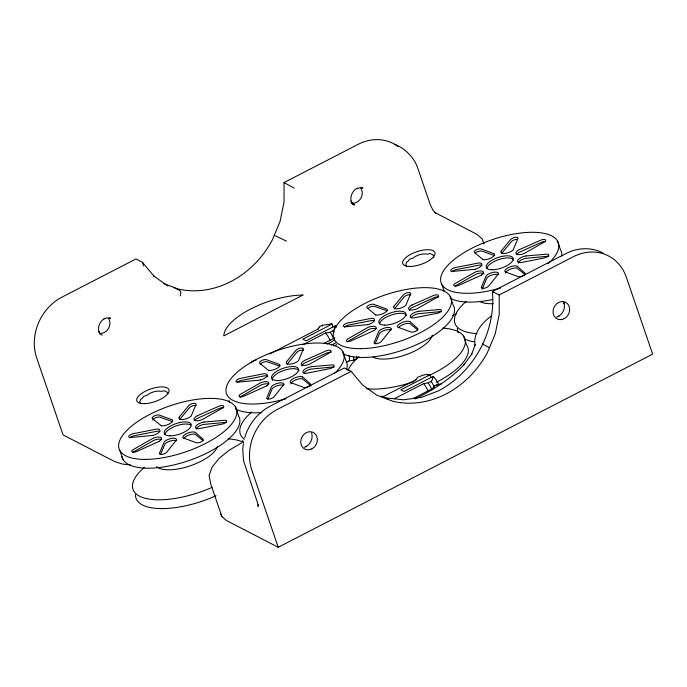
<?xml version="1.0" encoding="UTF-8"?>
<svg xmlns="http://www.w3.org/2000/svg" width="687" height="687" viewBox="0 0 687 687"><rect width="100%" height="100%" fill="white"/><g stroke="black" fill="none" stroke-linecap="round" stroke-linejoin="round"><path stroke-width="1.03" d="M398.065 146.52A46.579 40.104 -62.7 0 0 358.047 144.39L284.023 182.579L284.023 202.047L280.021 221.558L272.232 240.141A90.383 77.82 -62.7 0 1 177.735 288.892L163.48 283.482M386.025 397.893L403.621 399.791L421.646 397.301L438.838 390.697C474.159 371.83 495.954 331.383 492.407 291.511L499.217 294.972L499.217 314.44L495.215 333.951L487.427 352.534A90.383 77.82 -62.7 0 1 392.93 401.285L376.665 395.111L362.513 384.96L351.186 371.341L344.273 367.983L270 406.257C257.694 412.707 248.582 424.463 244.684 437.722M302.933 344.702L325.672 332.972L330.164 332.259L333.101 330.748C335.153 329.897 334.32 323.371 336.544 327.158M394.295 398.769L423.664 383.612L428.156 382.899L431.093 381.379C433.145 380.538 432.312 374.011 434.536 377.798A11.645 3.77 62.7 0 1 438.306 383.569M243.37 443.527L242.734 449.367L243.576 460.797L257.642 503.133L258.072 506.491L258.604 504.421L258.355 504.893M335.084 327.175L335.256 325.793L306.016 340.812L302.864 339.18L332.044 324.135L333.049 327.064M433.076 377.807L433.248 376.433M251.725 362.556L251.889 361.577L256.586 359.748M319.292 327.699L319.446 326.729L322.392 325.209L332.044 324.135L329.313 324.187M322.229 326.188L322.392 325.209M346.257 362.392L349.099 360.924L353.59 360.211L353.753 359.241A16.308 5.273 62.7 0 0 353.642 357.068M353.59 360.211L356.527 358.7L356.69 357.721A16.308 5.273 62.7 0 0 356.665 356.321M434.115 387.039L434.278 386.06L437.215 384.548L441.569 383.853M437.052 385.527L437.215 384.548M287.14 364.23L296.741 352.362A4.053 1.589 -18.9 0 1 303.422 350.215M394.458 308.867L404.059 296.999A4.053 1.589 -18.9 0 1 410.74 294.852M475.181 344.565L471.497 354.801L471.892 353.848L463.957 364.849L464.558 364.153C450.552 378.855 433.291 390.036 415.137 398.915M160.578 454.373L165.026 443.836A6.93 2.722 -18.9 0 1 176.482 440.728M267.887 399.01L272.335 388.473A6.93 2.722 -18.9 0 1 283.8 385.364M375.205 343.646L379.653 333.109A6.93 2.722 -18.9 0 1 391.118 330M482.145 289.253L486.971 277.746A6.93 2.722 -18.9 0 1 498.427 274.637M317.849 329.417L319.446 326.729M415.841 380.057L417.447 377.361C421.019 376.055 430.363 371.281 431.041 377.704M432.673 388.756L434.278 386.06M349.099 360.924L349.322 360.555A13.972 4.526 62.7 0 0 349.219 355.823M250.961 362.942L251.889 361.577M356.527 358.7L357.463 357.334M179.942 419.242L189.423 407.726A4.053 1.589 -18.9 0 1 196.104 405.579M501.896 253.151L511.368 241.635A4.053 1.589 -18.9 0 1 517.38 239.359M491.677 315.805C482.283 322.512 472.785 333.247 475.078 345.655M241.687 442.806L229.029 450.337L219.153 458.349L212.077 467.074L209.106 475.567L210.823 484.232L221.918 516.658L226.452 520.514L278.244 547.281L652.65 354.123L626.286 277.11A46.579 40.104 -62.7 0 0 573.241 256.783L499.217 294.972M269.742 353.977L318.064 329.047M323.534 343.612L334.904 337.746M327.227 343.998L334.758 340.117M331.323 345.149L336.029 342.719M333.976 346.076L336.828 344.608M351.186 371.341L277.162 409.529A46.579 40.104 -62.7 0 0 251.871 470.269L278.244 547.281M382.891 396.794L416.056 379.679M427.305 374.827L430.036 374.767L400.856 389.821L404.016 391.453L433.188 376.399M412.999 398.649L432.896 388.378M331.28 324.436L331.984 324.101M429.272 375.076L429.976 374.741M556.728 317.05L558.917 316.26L558.188 316.552C562.979 313.993 565.599 307.974 563.924 302.761L564.156 303.688L563.134 301.662M304.418 447.22L306.617 446.421L305.878 446.713C310.67 444.154 313.289 438.143 311.623 432.922M361.705 187.8L362.916 188.066L360.787 187.603L356.347 188.564L357.085 188.272C352.294 190.831 349.666 196.843 351.34 202.064L351.117 201.128L353.633 204.76L352.732 203.945L354.552 204.975L351.186 203.24M109.396 317.961L110.607 318.227L106.236 317.935L104.038 318.725L104.776 318.433C99.984 321.001 97.365 327.012 99.031 332.225L98.808 331.297L99.83 333.324M483.193 344.221L482.592 344.084L489.453 347.699M387.193 310.79L374.57 306.436A4.053 1.589 -18.9 0 0 367.888 308.583M279.875 366.154L267.26 361.8A4.053 1.589 -18.9 0 0 263.25 362.264A4.053 1.589 -18.9 0 0 260.261 364.445M286.427 241.103L274.259 235.306M603.426 253.348C591.988 246.848 577.527 247.475 566.045 253.529L492.407 291.511L493.163 292.078M394.544 144.218C405.227 148.607 414.167 157.263 417.816 168.341L430.302 204.812L433.085 210.359L435.661 212.987L434.751 212.472L476.907 234.31L482.162 238.939L484.06 243.979M284.023 182.579L294.234 188.092M173.502 287.286L179.822 290.549A4.654 2.362 -69.2 0 1 180.149 295.934M388.705 399.679L382.384 396.416A4.654 2.362 -69.2 0 0 381.096 396.451M99.718 333.839L102.243 335.144M167.783 285.981L153.63 275.83L154.077 276.234L142.303 262.211L135.983 258.947L61.967 297.136A46.579 40.104 -62.7 0 0 36.677 357.875L63.049 434.888L114.841 461.655L122.303 463.991A64.964 25.488 -18.9 0 0 130.384 464.798M494.855 255.719L481.888 251.073A4.053 1.589 -18.9 0 0 475.206 253.22M172.909 421.809L159.942 417.164A4.053 1.589 -18.9 0 0 155.451 417.825A4.053 1.589 -18.9 0 0 152.9 420.255M524.988 274.585L516.976 268.05A6.93 2.722 -18.9 0 0 509.806 269.381A6.93 2.722 -18.9 0 0 505.538 273.177M417.679 329.949L409.658 323.414A6.93 2.722 -18.9 0 0 398.503 327.725M311.134 386.008L302.34 378.777A6.93 2.722 -18.9 0 0 295.178 380.109A6.93 2.722 -18.9 0 0 290.91 383.904M203.043 440.676L195.031 434.141A6.93 2.722 -18.9 0 0 183.867 438.452M423.664 383.612L424.291 384.419A13.972 4.526 62.7 0 1 428.078 391.058M325.672 332.972L326.299 333.779A13.972 4.526 62.7 0 1 330.086 340.417M431.093 381.379L432.14 382.985A16.299 5.273 62.7 0 1 434.536 387.477M428.156 382.899L429.203 384.497A16.299 5.273 62.7 0 1 431.951 389.761M333.101 330.748L334.148 332.345M330.164 332.259L331.211 333.856A16.308 5.273 62.7 0 1 333.959 339.129M406.215 266.049L405.768 265.182L406.481 262.245L407.975 261.412L409.546 259.248L413.334 257.9C416.957 254.894 422.642 253.263 427.254 254.121L430.345 253.597L433.102 255.023L433.849 257.531M140.277 403.243L139.83 402.376L140.534 399.448L142.037 398.615L143.6 396.442L147.387 395.094C151.011 392.097 156.705 390.456 161.316 391.315L164.408 390.791L167.164 392.217L167.765 393.531M142.802 262.683L143.437 265.895M557.483 240.957L560.489 249.75A61.942 24.303 -18.9 0 1 561.768 256.011M450.165 296.32L453.171 305.114A61.942 24.303 -18.9 0 1 415.369 345.235A61.942 24.303 -18.9 0 1 342.822 353.573M463.527 335.995L466.533 344.797A61.942 24.303 -18.9 0 1 436.314 382.29M441.913 284.641L444.249 291.477M342.847 351.684L345.862 360.477A61.942 24.303 -18.9 0 1 346.574 369.374M235.529 407.048L238.544 415.841A61.942 24.303 -18.9 0 1 189.492 460.376A61.942 24.303 -18.9 0 1 121.831 456.554M119.959 450.732L122.973 459.526M221.918 516.658A64.964 25.488 -18.9 0 1 220.707 514.056M164.992 434.347A14.169 5.556 -18.9 0 1 176.07 425.949A14.169 5.556 -18.9 0 1 190.703 425.03M217.358 446.808A33.105 12.984 -18.9 0 1 189.337 466.129A33.105 12.984 -18.9 0 1 156.619 466.722M196.267 429.212A6.93 2.722 -18.9 0 1 203.086 424.506L225.276 422.393A4.053 1.589 -18.9 0 1 226.126 422.385M161.505 439.525A6.93 2.722 -18.9 0 0 154.163 440.195L134.102 451.591A4.053 1.589 -18.9 0 0 132.814 452.621M223.807 407.795A4.053 1.589 -18.9 0 0 219.316 408.456L196.722 418.675A6.93 2.722 -18.9 0 0 194.919 420.435M159.882 431.573A6.93 2.722 -18.9 0 0 157.538 431.161L133.999 435.781A4.053 1.589 -18.9 0 0 129.809 437.902M212.043 487.366A61.942 24.303 -18.9 0 1 144.133 497.989A61.942 24.303 -18.9 0 1 144.356 467.418M228.187 438.89A61.942 24.303 -18.9 0 1 243.172 442.179M216.027 495.722A61.942 24.303 -18.9 0 1 135.468 494.588M456.34 313.933A64.964 25.488 -18.9 0 1 452.501 315.625M108.46 318.373A9.317 8.021 -62.7 0 1 108.58 328.343A9.317 8.021 -62.7 0 1 100.096 333.418M360.769 188.212A9.317 8.021 -62.7 0 1 360.89 198.182A9.317 8.021 -62.7 0 1 352.405 203.258M486.937 268.248A14.169 5.556 -18.9 0 1 499.775 259.265A14.169 5.556 -18.9 0 1 513.73 260.081M493.275 303.637A33.105 12.984 -18.9 0 1 480.282 301.756M518.213 263.121A6.93 2.722 -18.9 0 1 525.031 258.415L547.23 256.303A4.053 1.589 -18.9 0 1 548.758 256.423M484.069 273.958A6.93 2.722 -18.9 0 0 476.108 274.104L456.056 285.5A4.053 1.589 -18.9 0 0 455.309 286.007M545.074 241.575A4.053 1.589 -18.9 0 0 541.262 242.365L518.676 252.584A6.93 2.722 -18.9 0 0 516.873 254.345M481.827 265.474A6.93 2.722 -18.9 0 0 479.483 265.07L455.945 269.69A4.053 1.589 -18.9 0 0 451.754 271.812M476.924 333.616A61.942 24.303 -18.9 0 1 466.301 301.327M492.691 299.532A61.942 24.303 -18.9 0 1 450.14 298.21M500.711 287.965A61.942 24.303 -18.9 0 1 441.672 274.414A61.942 24.303 -18.9 0 1 522.953 232.773A61.942 24.303 -18.9 0 1 547.994 263.739M474.193 341.825A61.942 24.303 -18.9 0 1 464.953 339.129M458.186 332.706A61.942 24.303 -18.9 0 1 457.413 328.498M379.619 323.62A14.169 5.556 -18.9 0 1 392.466 314.629A14.169 5.556 -18.9 0 1 406.412 315.453M432.26 335.11A33.105 12.984 -18.9 0 1 407.039 354.329A33.105 12.984 -18.9 0 1 372.964 357.12M411.178 317.669A6.93 2.722 -18.9 0 1 417.722 313.779L439.912 311.666A4.053 1.589 -18.9 0 1 441.44 311.786M376.141 328.798A6.93 2.722 -18.9 0 0 368.79 329.468L348.738 340.864A4.053 1.589 -18.9 0 0 347.442 341.894M438.435 297.067A4.053 1.589 -18.9 0 0 433.944 297.729L411.358 307.948A6.93 2.722 -18.9 0 0 409.28 310.524M374.518 320.838A6.93 2.722 -18.9 0 0 372.165 320.434L348.635 325.054A4.053 1.589 -18.9 0 0 344.436 327.175M442.823 328.163A61.942 24.303 -18.9 0 1 428.611 375.763M414.132 381.551A61.942 24.303 -18.9 0 1 366.635 388.748M348.008 370.654A61.942 24.303 -18.9 0 1 358.983 356.69M272.473 380.452A14.169 5.556 -18.9 0 1 283.387 370.585A14.169 5.556 -18.9 0 1 299.094 370.817M303.86 373.032A6.93 2.722 -18.9 0 1 310.404 369.142L332.594 367.03A4.053 1.589 -18.9 0 1 334.122 367.15M268.823 384.162A6.93 2.722 -18.9 0 0 261.472 384.832L241.42 396.227A4.053 1.589 -18.9 0 0 240.124 397.258M331.117 352.431A4.053 1.589 -18.9 0 0 326.634 353.092L304.04 363.311A6.93 2.722 -18.9 0 0 301.962 365.888M267.81 376.725A6.93 2.722 -18.9 0 0 264.847 375.798L241.317 380.418A4.053 1.589 -18.9 0 0 237.127 382.539M261.85 412.604A61.942 24.303 -18.9 0 1 235.504 408.937M229.415 402.23A61.942 24.303 -18.9 0 1 228.986 400.126M286.075 398.692A61.942 24.303 -18.9 0 1 226.882 385.544A61.942 24.303 -18.9 0 1 306.745 343.672A61.942 24.303 -18.9 0 1 334.792 373.144M244.4 439.319A61.942 24.303 -18.9 0 1 251.665 412.054M243.189 442.437A61.942 24.303 -18.9 0 1 242.803 440.324M179.221 417.129L178.946 417.945A6.93 2.722 -18.9 0 0 183.652 419.422A6.93 2.722 -18.9 0 0 191.192 416.047L196.018 404.54A4.053 1.589 -18.9 0 0 193.382 403.406A4.053 1.589 -18.9 0 0 188.702 405.613L179.221 417.129M176.542 439.826L166.795 452.158A4.053 1.589 -18.9 0 1 162.106 454.365A4.053 1.589 -18.9 0 1 159.478 453.231L164.305 441.724A6.93 2.722 -18.9 0 1 171.836 438.349A6.93 2.722 -18.9 0 1 176.542 439.826M286.539 361.766L286.264 362.581A6.93 2.722 -18.9 0 0 290.97 364.058A6.93 2.722 -18.9 0 0 298.51 360.684L303.328 349.176A4.053 1.589 -18.9 0 0 300.7 348.043A4.053 1.589 -18.9 0 0 296.02 350.25L286.539 361.766M283.86 384.462L274.104 396.794A4.053 1.589 -18.9 0 1 269.424 399.001A4.053 1.589 -18.9 0 1 266.796 397.867L271.614 386.36A6.93 2.722 -18.9 0 1 279.154 382.985A6.93 2.722 -18.9 0 1 283.86 384.462M393.857 306.402L393.582 307.218A6.93 2.722 -18.9 0 0 398.288 308.695A6.93 2.722 -18.9 0 0 405.828 305.32L410.646 293.813A4.053 1.589 -18.9 0 0 408.018 292.679A4.053 1.589 -18.9 0 0 403.329 294.886L393.857 306.402M391.178 329.099L381.422 341.43A4.053 1.589 -18.9 0 1 376.742 343.637A4.053 1.589 -18.9 0 1 374.114 342.504L378.932 330.997A6.93 2.722 -18.9 0 1 386.472 327.622A6.93 2.722 -18.9 0 1 391.178 329.099M501.175 251.038L500.892 251.854A6.93 2.722 -18.9 0 0 505.606 253.331A6.93 2.722 -18.9 0 0 513.137 249.956L517.964 238.449A4.053 1.589 -18.9 0 0 515.336 237.316A4.053 1.589 -18.9 0 0 510.647 239.523L501.175 251.038M498.496 273.735L488.74 286.067A4.053 1.589 -18.9 0 1 484.06 288.274A4.053 1.589 -18.9 0 1 481.424 287.14L486.25 275.633A6.93 2.722 -18.9 0 1 493.79 272.258A6.93 2.722 -18.9 0 1 498.496 273.735M197.409 415.729L196.001 416.562A6.93 2.722 -18.9 0 0 194.704 420.358A6.93 2.722 -18.9 0 0 202.055 419.688L222.107 408.284A4.053 1.589 -18.9 0 0 223.344 405.802A4.053 1.589 -18.9 0 0 218.595 406.352L197.409 415.729M159.487 441.209L136.902 451.428A4.053 1.589 -18.9 0 1 132.153 451.969A4.053 1.589 -18.9 0 1 133.381 449.487L153.433 438.083A6.93 2.722 -18.9 0 1 160.784 437.421A6.93 2.722 -18.9 0 1 159.487 441.209M304.719 360.366L303.319 361.199A6.93 2.722 -18.9 0 0 302.022 364.995A6.93 2.722 -18.9 0 0 309.373 364.325L329.425 352.92A4.053 1.589 -18.9 0 0 330.662 350.439A4.053 1.589 -18.9 0 0 325.904 350.988L304.719 360.366M266.805 385.845L244.22 396.064A4.053 1.589 -18.9 0 1 239.462 396.605A4.053 1.589 -18.9 0 1 240.699 394.123L260.751 382.719A6.93 2.722 -18.9 0 1 268.102 382.058A6.93 2.722 -18.9 0 1 266.805 385.845M412.037 305.002L410.637 305.835A6.93 2.722 -18.9 0 0 409.34 309.631A6.93 2.722 -18.9 0 0 416.691 308.961L436.743 297.557A4.053 1.589 -18.9 0 0 437.98 295.075A4.053 1.589 -18.9 0 0 433.222 295.625L412.037 305.002M374.123 330.481L351.529 340.7A4.053 1.589 -18.9 0 1 346.78 341.241A4.053 1.589 -18.9 0 1 348.017 338.76L368.069 327.356A6.93 2.722 -18.9 0 1 375.42 326.694A6.93 2.722 -18.9 0 1 374.123 330.481M519.355 249.639L517.955 250.472A6.93 2.722 -18.9 0 0 516.658 254.267A6.93 2.722 -18.9 0 0 524.001 253.597L544.052 242.193A4.053 1.589 -18.9 0 0 545.289 239.711A4.053 1.589 -18.9 0 0 540.54 240.261L519.355 249.639M481.441 275.118L458.847 285.337A4.053 1.589 -18.9 0 1 454.098 285.878A4.053 1.589 -18.9 0 1 455.335 283.396L475.387 271.992A6.93 2.722 -18.9 0 1 482.729 271.331A6.93 2.722 -18.9 0 1 481.441 275.118M302.941 295.067L223.825 335.883A53.569 21.014 -18.9 0 1 250.755 308.952L259.154 305.019A53.569 21.014 -18.9 0 1 302.941 295.067M526.019 255.942L524.31 256.311A6.93 2.722 -18.9 0 0 517.775 260.193A6.93 2.722 -18.9 0 0 520.626 262.632L544.164 258.011A4.053 1.589 -18.9 0 0 548.544 255.633A4.053 1.589 -18.9 0 0 546.509 254.19L526.019 255.942M475.078 269.287L452.888 271.399A4.053 1.589 -18.9 0 1 450.852 269.965A4.053 1.589 -18.9 0 1 455.223 267.587L478.762 262.966A6.93 2.722 -18.9 0 1 481.613 265.397A6.93 2.722 -18.9 0 1 475.078 269.287M418.701 311.305L417 311.675A6.93 2.722 -18.9 0 0 410.457 315.556A6.93 2.722 -18.9 0 0 413.316 317.995L436.846 313.375A4.053 1.589 -18.9 0 0 441.226 310.996A4.053 1.589 -18.9 0 0 439.191 309.554L418.701 311.305M367.76 324.65L345.57 326.763A4.053 1.589 -18.9 0 1 343.534 325.329A4.053 1.589 -18.9 0 1 347.914 322.95L371.444 318.33A6.93 2.722 -18.9 0 1 374.303 320.76A6.93 2.722 -18.9 0 1 367.76 324.65M311.383 366.669L309.682 367.038A6.93 2.722 -18.9 0 0 303.139 370.928A6.93 2.722 -18.9 0 0 305.998 373.359L329.528 368.739A4.053 1.589 -18.9 0 0 333.908 366.36A4.053 1.589 -18.9 0 0 331.873 364.917L311.383 366.669M260.442 380.014L238.252 382.127A4.053 1.589 -18.9 0 1 236.216 380.692A4.053 1.589 -18.9 0 1 240.596 378.314L264.126 373.694A6.93 2.722 -18.9 0 1 266.985 376.124A6.93 2.722 -18.9 0 1 260.442 380.014M204.073 422.033L202.364 422.402A6.93 2.722 -18.9 0 0 195.821 426.292A6.93 2.722 -18.9 0 0 198.68 428.722L222.219 424.102A4.053 1.589 -18.9 0 0 226.59 421.724A4.053 1.589 -18.9 0 0 224.555 420.281L204.073 422.033M153.132 435.378L130.934 437.49A4.053 1.589 -18.9 0 1 128.898 436.056A4.053 1.589 -18.9 0 1 133.278 433.677L156.816 429.057A6.93 2.722 -18.9 0 1 159.667 431.488A6.93 2.722 -18.9 0 1 153.132 435.378M517.259 266.264L516.255 265.946A6.93 2.722 -18.9 0 0 508.303 267.655A6.93 2.722 -18.9 0 0 504.988 271.76L518.221 276.629A4.053 1.589 -18.9 0 0 523.176 275.745A4.053 1.589 -18.9 0 0 525.048 273.168L517.259 266.264M483.133 259.652L474.339 252.421A4.053 1.589 -18.9 0 1 476.211 249.845A4.053 1.589 -18.9 0 1 481.166 248.969L494.4 253.838A6.93 2.722 -18.9 0 1 491.093 257.943A6.93 2.722 -18.9 0 1 483.133 259.652M409.95 321.628L408.937 321.31A6.93 2.722 -18.9 0 0 400.985 323.019A6.93 2.722 -18.9 0 0 397.67 327.124L410.903 331.993A4.053 1.589 -18.9 0 0 415.858 331.108A4.053 1.589 -18.9 0 0 417.73 328.532L409.95 321.628M375.823 315.015L367.021 307.785A4.053 1.589 -18.9 0 1 368.893 305.208A4.053 1.589 -18.9 0 1 373.848 304.332L387.082 309.202A6.93 2.722 -18.9 0 1 383.775 313.306A6.93 2.722 -18.9 0 1 375.823 315.015M302.632 376.991L301.619 376.674A6.93 2.722 -18.9 0 0 293.667 378.382A6.93 2.722 -18.9 0 0 290.361 382.487L303.585 387.356A4.053 1.589 -18.9 0 0 308.54 386.472A4.053 1.589 -18.9 0 0 310.412 383.896L302.632 376.991M268.505 370.379L259.712 363.148A4.053 1.589 -18.9 0 1 261.584 360.572A4.053 1.589 -18.9 0 1 266.539 359.696L279.764 364.565A6.93 2.722 -18.9 0 1 276.457 368.67A6.93 2.722 -18.9 0 1 268.505 370.379M195.314 432.355L194.309 432.037A6.93 2.722 -18.9 0 0 186.349 433.746A6.93 2.722 -18.9 0 0 183.043 437.851L196.276 442.72A4.053 1.589 -18.9 0 0 201.231 441.835A4.053 1.589 -18.9 0 0 203.103 439.259L195.314 432.355M161.187 425.742L152.394 418.512A4.053 1.589 -18.9 0 1 154.266 415.936A4.053 1.589 -18.9 0 1 159.221 415.06L172.454 419.929A6.93 2.722 -18.9 0 1 169.139 424.034A6.93 2.722 -18.9 0 1 161.187 425.742M564.121 318.716A9.317 8.021 -62.7 0 0 566.749 303.061A9.317 8.021 -62.7 0 0 553.181 310.06A9.317 8.021 -62.7 0 0 564.121 318.716M311.821 448.877A9.317 8.021 -62.7 0 0 314.44 433.222A9.317 8.021 -62.7 0 0 300.872 440.221A9.317 8.021 -62.7 0 0 311.821 448.877M145.756 459.405A61.942 24.303 -18.9 0 0 236.809 413.308A61.942 24.303 -18.9 0 0 150.676 413.96A61.942 24.303 -18.9 0 0 145.756 459.405M170.024 435.867A14.169 5.556 -18.9 0 0 191.226 425.536A14.169 5.556 -18.9 0 0 171.99 425.253A14.169 5.556 -18.9 0 0 170.024 435.867M144.339 403.647A17.003 6.672 -18.9 0 0 169.105 390.877A17.003 6.672 -18.9 0 0 145.197 391.307A17.003 6.672 -18.9 0 0 144.339 403.647M410.276 266.453A17.003 6.672 -18.9 0 0 435.043 253.683A17.003 6.672 -18.9 0 0 411.135 254.113A17.003 6.672 -18.9 0 0 410.276 266.453M491.978 269.776A14.169 5.556 -18.9 0 0 513.172 259.446A14.169 5.556 -18.9 0 0 493.936 259.162A14.169 5.556 -18.9 0 0 491.978 269.776M360.392 348.678A61.942 24.303 -18.9 0 0 451.445 302.581A61.942 24.303 -18.9 0 0 365.304 303.233A61.942 24.303 -18.9 0 0 360.392 348.678M384.66 325.14A14.169 5.556 -18.9 0 0 405.854 314.809A14.169 5.556 -18.9 0 0 386.618 314.526A14.169 5.556 -18.9 0 0 384.66 325.14M277.342 380.504A14.169 5.556 -18.9 0 0 298.544 370.173A14.169 5.556 -18.9 0 0 279.3 369.889A14.169 5.556 -18.9 0 0 277.342 380.504"/></g></svg>
